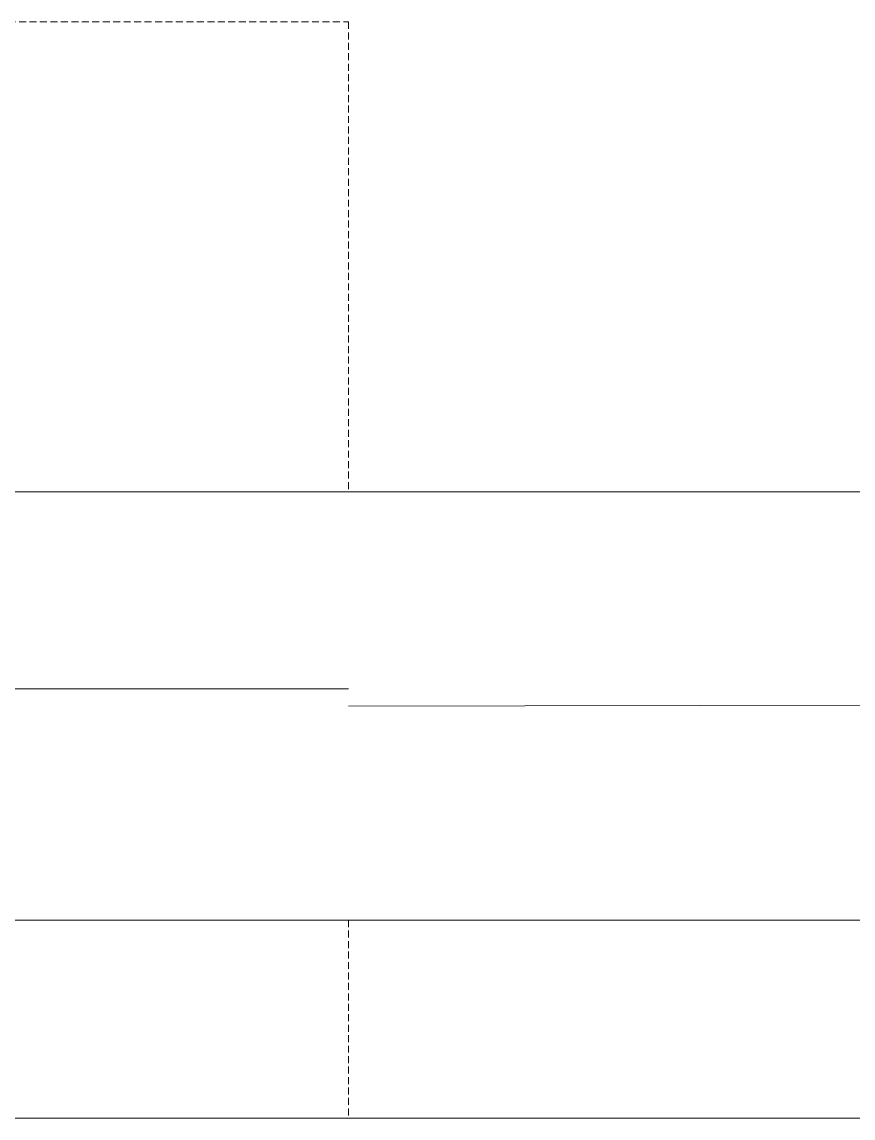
# Model space of a CAD drawing. Header units: millimetres. Extents: x -67 to 4862, y -244 to 3199.
# Drawn here: x 359.3 to 510.6, y 1529.1 to 1728.8 of the extents above; entities that cross this region are included whole.
import ezdxf

# ---------------------------------------------------------------- set-up
doc = ezdxf.new("R2010")
doc.units = ezdxf.units.MM
doc.linetypes.add('HIDDEN', pattern=[1.905, 1.27, -0.635])
doc.layers.add('ZANO_R', color=7, linetype='Continuous', lineweight=0)
doc.layers.add('ZANO_R_przerywana', color=7, linetype='HIDDEN', lineweight=0)

msp = doc.modelspace()

# ---------------------------------------------------------------- linework, layer by layer
at = {"layer": 'ZANO_R'}
for p, q in [((418.75, 1643.18), (73.75, 1643.18)), ((2063.17, 1643.18), (418.75, 1643.18)), ((63.75, 1607.11), (418.75, 1607.34)), ((2108.17, 1607.34), (418.75, 1604.18)), ((73.75, 1565.17), (418.75, 1565.17)), ((418.75, 1565.17), (2063.17, 1565.17)), ((418.75, 1529.12), (73.75, 1529.12)), ((1263.53, 1529.12), (418.75, 1529.12))]:
    msp.add_line(p, q, dxfattribs=at)
at = {"layer": 'ZANO_R_przerywana'}
for p, q in [((118.75, 1728.8), (418.75, 1728.8)), ((418.75, 1728.8), (418.75, 1643.18)), ((418.75, 1565.17), (418.75, 1529.12))]:
    msp.add_line(p, q, dxfattribs=at)

doc.saveas('drawing.dxf')
